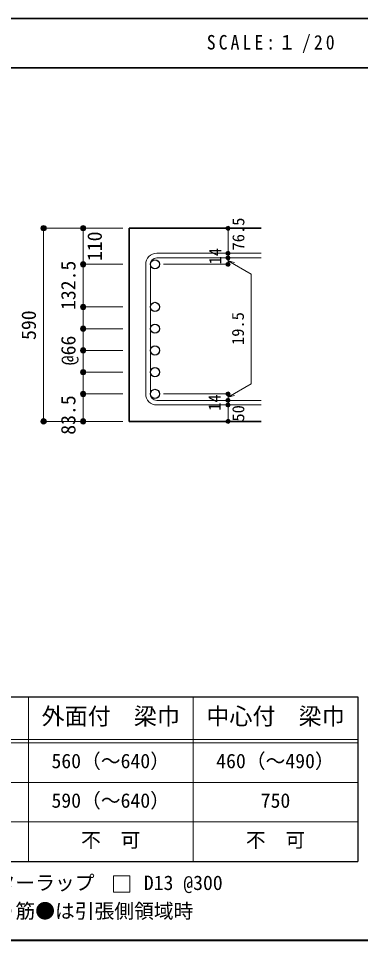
# Model space of a CAD drawing. Units: millimetres at full size, sheet at 1:20; some dimension numbers follow another scale. Extents: x -3982 to 3969, y -2797 to 2801.
# Drawn here: x 1377 to 2415, y -2797 to 2 of the extents above; entities that cross this region are included whole.
import ezdxf
from ezdxf.enums import TextEntityAlignment as Align

# ---------------------------------------------------------------- set-up
doc = ezdxf.new("R2010")
doc.units = ezdxf.units.MM
doc.header["$LTSCALE"] = 20
doc.header["$PDMODE"] = 32
doc.header["$PDSIZE"] = 12
for name, color, linetype, lineweight in [('6-1_躯体線', 2, 'Continuous', 35), ('6-5_梁主筋', 7, 'Continuous', 18), ('6-6_S.T.P.', 7, 'Continuous', 18), ('6-7_文字', 7, 'Continuous', 18), ('6-D_寸法', 4, 'Continuous', 9), ('6-E_枠', 7, 'Continuous', 18), ('F-0_枠', 6, 'Continuous', 40)]:
    doc.layers.add(name, color=color, linetype=linetype, lineweight=lineweight)
doc.styles.add('ＭＳ ゴシック', font='')
doc.styles.get('ＭＳ ゴシック').set_extended_font_data('MS Gothic')

msp = doc.modelspace()

# ---------------------------------------------------------------- linework, layer by layer
at = {"layer": '6-1_躯体線'}
for p, q in [((1712.96, -634.67), (2112.96, -634.67)), ((1712.96, -634.67), (1712.96, -1221.17)), ((1712.96, -1221.17), (2112.96, -1221.17))]:
    msp.add_line(p, q, dxfattribs=at)
at = {"layer": '6-5_梁主筋', "color": 3, "lineweight": 25}
for centre in [(1790.96, -744.31), (1790.96, -873.67), (1790.96, -939.67), (1790.96, -1005.67), (1790.96, -1071.67), (1790.96, -1137.67)]:
    msp.add_circle(centre, 14, dxfattribs=at)
at = {"layer": '6-6_S.T.P.'}
for p, q in [((1796.46, -710.81), (2112.96, -710.81)), ((1796.46, -724.81), (2112.96, -724.81)), ((1762.96, -744.31), (1762.96, -1137.67)), ((1776.96, -744.31), (1776.96, -1137.67)), ((1796.46, -1157.17), (2112.96, -1157.17)), ((1796.46, -1171.17), (2112.96, -1171.17))]:
    msp.add_line(p, q, dxfattribs=at)
for centre, radius, start, end in [((1796.46, -744.31), 33.5, 90, 180), ((1796.46, -744.31), 19.5, 90, 180), ((1796.46, -1137.67), 33.5, 180, 270), ((1796.46, -1137.67), 19.5, 180, 270)]:
    msp.add_arc(centre, radius, start, end, dxfattribs=at)
at = {"layer": '6-7_文字'}
msp.add_lwpolyline([(1665, -2650.2), (1715, -2650.2), (1715, -2600.2), (1665, -2600.2)], close=True, dxfattribs=at)
at = {"layer": '6-D_寸法'}
for p, q in [((1452.96, -634.67), (1452.96, -1221.17)), ((1572.96, -634.67), (1572.96, -744.31)), ((2012.96, -710.23), (2012.96, -634.67)), ((2012.96, -724.81), (2012.96, -710.81)), ((1572.96, -744.31), (1692.96, -744.31)), ((1572.96, -744.31), (1572.96, -873.67)), ((2012.96, -744.31), (1816.87, -744.31)), ((2012.96, -733.98), (2083.02, -774.43)), ((2012.96, -733.98), (2032.28, -739.16)), ((2083.02, -774.43), (2083.02, -1106.97)), ((1572.96, -873.67), (1692.96, -873.67)), ((1572.96, -873.67), (1572.96, -939.67)), ((1572.96, -939.67), (1692.96, -939.67)), ((1572.96, -939.67), (1572.96, -1005.67)), ((1572.96, -1005.67), (1692.96, -1005.67)), ((1572.96, -1005.67), (1572.96, -1071.67)), ((1572.96, -1071.67), (1692.96, -1071.67)), ((1572.96, -1071.67), (1572.96, -1137.67)), ((2012.96, -1147.42), (2083.02, -1106.97)), ((1572.96, -1137.67), (1692.96, -1137.67)), ((1572.96, -1221.17), (1572.96, -1137.67)), ((2012.96, -1137.67), (1816.87, -1137.67)), ((2012.96, -1157.17), (2012.96, -1137.67)), ((2012.96, -1147.42), (2032.28, -1142.25)), ((2012.96, -1171.17), (2012.96, -1157.17)), ((2012.96, -1221.17), (2012.96, -1171.17)), ((1452.96, -1221.17), (1562.82, -1221.17)), ((1452.96, -1221.17), (1572.96, -1221.17)), ((1572.96, -1221.17), (1692.96, -1221.17))]:
    msp.add_line(p, q, dxfattribs=at)
for points in [[(1452.96, -634.67), (1572.96, -634.67), (1692.96, -634.67)], [(2012.96, -724.23), (2012.96, -744.31), (2012.96, -724.23)]]:
    msp.add_lwpolyline(points, dxfattribs=at)
for centre, radius in [((1452.96, -634.67), 8), ((1452.96, -634.67), 7.2), ((1452.96, -634.67), 6.4), ((1452.96, -634.67), 5.6), ((1452.96, -634.67), 4.8), ((1452.96, -634.67), 4), ((1452.96, -634.67), 3.2), ((1452.96, -634.67), 2.4), ((1452.96, -634.67), 1.6), ((1452.96, -634.67), 0.8), ((1572.96, -634.67), 8), ((1572.96, -634.67), 7.2), ((1572.96, -634.67), 6.4), ((1572.96, -634.67), 5.6), ((1572.96, -634.67), 4.8), ((1572.96, -634.67), 4), ((1572.96, -634.67), 3.2), ((1572.96, -634.67), 2.4), ((1572.96, -634.67), 1.6), ((1572.96, -634.67), 0.8), ((2012.96, -634.67), 4), ((2012.96, -634.67), 3.6), ((2012.96, -634.67), 3.2), ((2012.96, -634.67), 2.8), ((2012.96, -634.67), 2.4), ((2012.96, -634.67), 2), ((2012.96, -634.67), 1.6), ((2012.96, -634.67), 1.2), ((2012.96, -634.67), 0.8), ((2012.96, -634.67), 0.4), ((2012.96, -710.81), 4), ((2012.96, -724.81), 4), ((2012.96, -710.81), 3.6), ((2012.96, -724.81), 3.6), ((2012.96, -710.81), 3.2), ((2012.96, -724.81), 3.2), ((2012.96, -710.81), 2.8), ((2012.96, -724.81), 2.8), ((2012.96, -710.81), 2.4), ((2012.96, -724.81), 2.4), ((2012.96, -710.81), 2), ((2012.96, -724.81), 2), ((2012.96, -710.81), 1.6), ((2012.96, -724.81), 1.6), ((2012.96, -710.81), 1.2), ((2012.96, -724.81), 1.2), ((2012.96, -710.81), 0.8), ((2012.96, -724.81), 0.8), ((2012.96, -710.81), 0.4), ((2012.96, -724.81), 0.4), ((1572.96, -744.31), 8), ((1572.96, -744.31), 7.2), ((1572.96, -744.31), 6.4), ((1572.96, -744.31), 5.6), ((1572.96, -744.31), 4.8), ((1572.96, -744.31), 4), ((1572.96, -744.31), 3.2), ((1572.96, -744.31), 2.4), ((1572.96, -744.31), 1.6), ((1572.96, -744.31), 0.8), ((2012.96, -744.31), 4), ((2012.96, -744.31), 3.6), ((2012.96, -744.31), 3.2), ((2012.96, -744.31), 2.8), ((2012.96, -744.31), 2.4), ((2012.96, -744.31), 2), ((2012.96, -744.31), 1.6), ((2012.96, -744.31), 1.2), ((2012.96, -744.31), 0.8), ((2012.96, -744.31), 0.4), ((1572.96, -873.67), 8), ((1572.96, -873.67), 7.2), ((1572.96, -873.67), 6.4), ((1572.96, -873.67), 5.6), ((1572.96, -873.67), 4.8), ((1572.96, -873.67), 4), ((1572.96, -873.67), 3.2), ((1572.96, -873.67), 2.4), ((1572.96, -873.67), 1.6), ((1572.96, -873.67), 0.8), ((1572.96, -939.67), 8), ((1572.96, -939.67), 7.2), ((1572.96, -939.67), 6.4), ((1572.96, -939.67), 5.6), ((1572.96, -939.67), 4.8), ((1572.96, -939.67), 4), ((1572.96, -939.67), 3.2), ((1572.96, -939.67), 2.4), ((1572.96, -939.67), 1.6), ((1572.96, -939.67), 0.8), ((1572.96, -1005.67), 8), ((1572.96, -1005.67), 7.2), ((1572.96, -1005.67), 6.4), ((1572.96, -1005.67), 5.6), ((1572.96, -1005.67), 4.8), ((1572.96, -1005.67), 4), ((1572.96, -1005.67), 3.2), ((1572.96, -1005.67), 2.4), ((1572.96, -1005.67), 1.6), ((1572.96, -1005.67), 0.8), ((1572.96, -1071.67), 8), ((1572.96, -1071.67), 7.2), ((1572.96, -1071.67), 6.4), ((1572.96, -1071.67), 5.6), ((1572.96, -1071.67), 4.8), ((1572.96, -1071.67), 4), ((1572.96, -1071.67), 3.2), ((1572.96, -1071.67), 2.4), ((1572.96, -1071.67), 1.6), ((1572.96, -1071.67), 0.8), ((1572.96, -1137.67), 8), ((1572.96, -1137.67), 7.2), ((1572.96, -1137.67), 6.4), ((1572.96, -1137.67), 5.6), ((1572.96, -1137.67), 4.8), ((1572.96, -1137.67), 4), ((1572.96, -1137.67), 3.2), ((1572.96, -1137.67), 2.4), ((1572.96, -1137.67), 1.6), ((1572.96, -1137.67), 0.8), ((2012.96, -1137.67), 4), ((2012.96, -1137.67), 3.6), ((2012.96, -1137.67), 3.2), ((2012.96, -1137.67), 2.8), ((2012.96, -1137.67), 2.4), ((2012.96, -1137.67), 2), ((2012.96, -1137.67), 1.6), ((2012.96, -1137.67), 1.2), ((2012.96, -1137.67), 0.8), ((2012.96, -1137.67), 0.4), ((2012.96, -1157.17), 4), ((2012.96, -1171.17), 4), ((2012.96, -1157.17), 3.6), ((2012.96, -1171.17), 3.6), ((2012.96, -1157.17), 3.2), ((2012.96, -1171.17), 3.2), ((2012.96, -1157.17), 2.8), ((2012.96, -1171.17), 2.8), ((2012.96, -1157.17), 2.4), ((2012.96, -1171.17), 2.4), ((2012.96, -1157.17), 2), ((2012.96, -1171.17), 2), ((2012.96, -1157.17), 1.6), ((2012.96, -1171.17), 1.6), ((2012.96, -1157.17), 1.2), ((2012.96, -1171.17), 1.2), ((2012.96, -1157.17), 0.8), ((2012.96, -1171.17), 0.8), ((2012.96, -1157.17), 0.4), ((2012.96, -1171.17), 0.4), ((1452.96, -1221.17), 8), ((1452.96, -1221.17), 7.2), ((1452.96, -1221.17), 6.4), ((1452.96, -1221.17), 5.6), ((1452.96, -1221.17), 4.8), ((1452.96, -1221.17), 4), ((1452.96, -1221.17), 3.2), ((1452.96, -1221.17), 2.4), ((1452.96, -1221.17), 1.6), ((1452.96, -1221.17), 0.8), ((1572.96, -1221.17), 8), ((1572.96, -1221.17), 7.2), ((1572.96, -1221.17), 6.4), ((1572.96, -1221.17), 5.6), ((1572.96, -1221.17), 4.8), ((1572.96, -1221.17), 4), ((1572.96, -1221.17), 3.2), ((1572.96, -1221.17), 2.4), ((1572.96, -1221.17), 1.6), ((1572.96, -1221.17), 0.8), ((2012.96, -1221.17), 4), ((2012.96, -1221.17), 3.6), ((2012.96, -1221.17), 3.2), ((2012.96, -1221.17), 2.8), ((2012.96, -1221.17), 2.4), ((2012.96, -1221.17), 2), ((2012.96, -1221.17), 1.6), ((2012.96, -1221.17), 1.2), ((2012.96, -1221.17), 0.8), ((2012.96, -1221.17), 0.4)]:
    msp.add_circle(centre, radius, dxfattribs=at)
at = {"layer": '6-D_寸法', "color": 7}
for p in [(1452.96, -634.67), (1572.96, -634.67), (2012.96, -634.67), (2012.96, -710.81), (2012.96, -724.81), (1572.96, -744.31), (2012.96, -744.31), (1572.96, -873.67), (1572.96, -939.67), (1572.96, -1005.67), (1572.96, -1071.67), (1572.96, -1137.67), (1572.96, -1137.67), (2012.96, -1137.67), (2012.96, -1157.17), (2012.96, -1171.17), (1452.96, -1221.17), (1572.96, -1221.17), (2012.96, -1221.17)]:
    msp.add_point(p, dxfattribs=at)
at = {"layer": '6-E_枠', "color": 3, "lineweight": 25}
for p, q in [((965.14, -2056.95), (2406.83, -2056.95)), ((2406.83, -2056.95), (2406.83, -2556.95)), ((965.14, -2556.95), (2406.83, -2556.95))]:
    msp.add_line(p, q, dxfattribs=at)
at = {"layer": '6-E_枠'}
for p, q in [((1406.83, -2056.95), (1406.83, -2556.95)), ((1906.83, -2056.95), (1906.83, -2556.95)), ((965.14, -2186.95), (2406.83, -2186.95)), ((965.14, -2196.95), (2406.83, -2196.95)), ((965.14, -2316.95), (2406.83, -2316.95)), ((965.14, -2436.95), (2406.83, -2436.95))]:
    msp.add_line(p, q, dxfattribs=at)
at = {"layer": 'F-0_枠', "color": 2, "lineweight": 35}
for p, q in [((2482.4, 1.97), (-3981.92, 1.97)), ((-3981.92, -148.03), (2482.4, -148.03))]:
    msp.add_line(p, q, dxfattribs=at)
at = {"layer": 'F-0_枠'}
msp.add_line((3969.4, -2796.83), (-3981.92, -2796.83), dxfattribs=at)

# ---------------------------------------------------------------- texts
at = {"layer": '6-7_文字', "color": 2, "style": 'ＭＳ ゴシック'}
for s, p in [('外面付\u3000梁巾', (1446.83, -2156.95)), ('中心付\u3000梁巾', (1946.83, -2156.95))]:
    msp.add_text(s, height=51.32, dxfattribs=at).set_placement(p, align=Align.BOTTOM_LEFT)
at = {"layer": '6-7_文字', "style": 'ＭＳ ゴシック'}
for s, p in [('560（～640）', (1476.83, -2286.95)), ('460（～490）', (1976.83, -2286.95)), ('590（～640）', (1476.83, -2406.95)), ('不\u3000可', (1566.83, -2526.95)), ('不\u3000可', (2066.83, -2526.95)), ('※ 基礎梁スターラップ     D13 @300', (977.51, -2656.67)), ('※ 柱型立上り筋●は引張側領域時', (977.51, -2742.34))]:
    msp.add_text(s, height=43.99, dxfattribs=at).set_placement(p, align=Align.BOTTOM_LEFT)
at = {"layer": '6-7_文字', "color": 2, "insert": (1948.17, -103.03), "char_height": 43.99, "attachment_point": 7, "style": 'ＭＳ ゴシック'}
msp.add_mtext('\\T1.34;\\W0.9;SCALE:１/20', dxfattribs=at)
at = {"layer": '6-D_寸法', "style": 'ＭＳ ゴシック'}
for s, height, p in [('76.5', 36.66, (2073.25, -702.3)), ('110', 43.99, (1642.96, -734.48)), ('14', 36.66, (2002.96, -744.7)), ('132.5', 43.99, (1562.96, -882.99)), ('590', 43.99, (1442.96, -973.92)), ('19.5', 36.66, (2071.94, -989.14)), ('@66', 43.99, (1562.96, -1050.67)), ('83.5', 43.99, (1562.83, -1261.64)), ('14', 36.66, (2001.01, -1188.91)), ('50', 36.66, (2073.05, -1221.62))]:
    msp.add_text(s, height=height, rotation=90, dxfattribs=at).set_placement(p, align=Align.BOTTOM_LEFT)
at = {"layer": '6-D_寸法', "color": 7, "style": 'ＭＳ ゴシック'}
msp.add_text('750', height=43.99, dxfattribs=at).set_placement((2111.83, -2406.95), align=Align.BOTTOM_LEFT)

doc.saveas('drawing.dxf')
